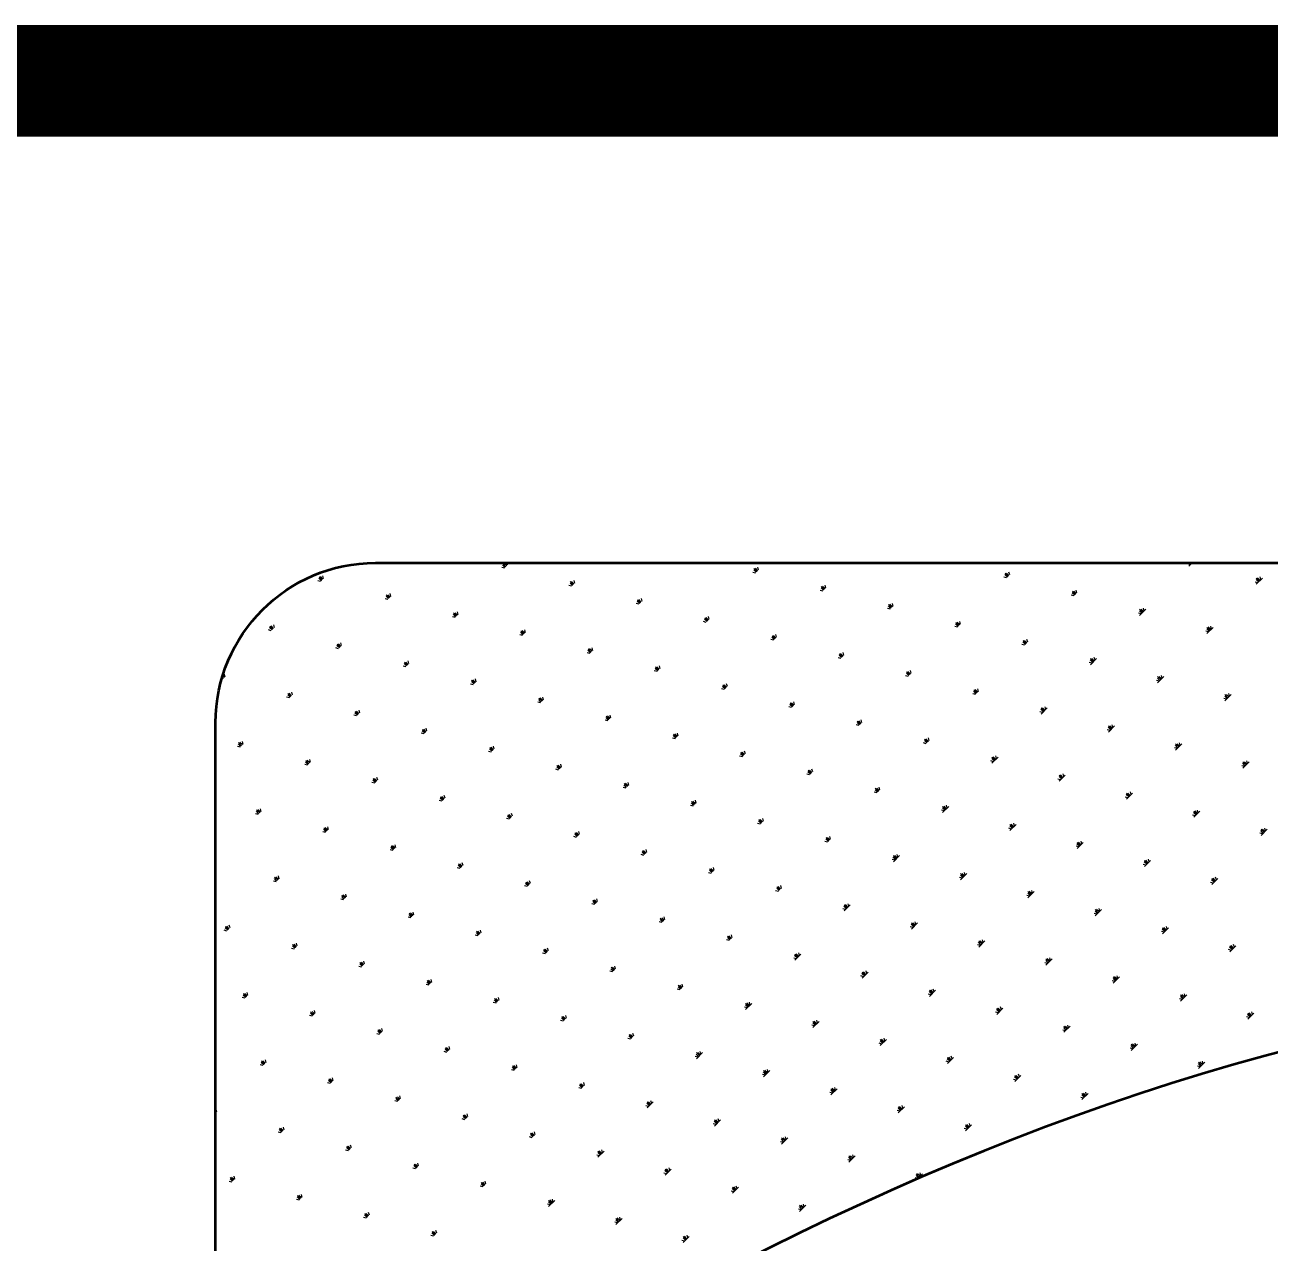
# Model space of a CAD drawing. Extents: x 962303 to 1579583, y -174742 to 224716.
# Drawn here: x 1572528 to 1574199, y 11199 to 12833 of the extents above; entities that cross this region are included whole.
import ezdxf

# ---------------------------------------------------------------- set-up
doc = ezdxf.new("R2010")
doc.units = 0
doc.header["$LTSCALE"] = 1000
doc.header["$MEASUREMENT"] = 0
doc.layers.add('PUB_TITLE', color=4, linetype='Continuous')

msp = doc.modelspace()

# ---------------------------------------------------------------- linework, layer by layer
at = {"layer": 'PUB_TITLE', "color": 4}
for p, q in [((1573171.6, 12104.1), (1573167.9, 12105.1)), ((1573172.6, 12105.1), (1573169.3, 12108.5)), ((1573173.6, 12106.2), (1573169.5, 12110.3)), ((1573174.6, 12107.2), (1573171.3, 12110.5)), ((1573175.7, 12108.2), (1573174.9, 12111.3)), ((1573508.5, 12097.6), (1573504.8, 12098.6)), ((1573509.5, 12098.7), (1573506.2, 12102)), ((1573510.5, 12099.7), (1573506.4, 12103.8)), ((1573511.6, 12100.7), (1573508.3, 12104)), ((1573512.6, 12101.8), (1573511.6, 12105.4)), ((1573847.4, 12093.2), (1573843.3, 12097.3)), ((1573848.5, 12094.2), (1573845.2, 12097.6)), ((1573849.5, 12095.3), (1573848.5, 12098.9)), ((1574092, 12108.9), (1574088.4, 12109.8)), ((1574089.9, 12106.8), (1574094.4, 12111.3)), ((1574093, 12109.9), (1574091.7, 12111.3)), ((1574094.1, 12110.9), (1574093.7, 12111.3)), ((1572924.9, 12086.4), (1572921.3, 12087.4)), ((1572926, 12087.4), (1572922.6, 12090.7)), ((1572927, 12088.5), (1572922.9, 12092.6)), ((1572928, 12089.5), (1572924.7, 12092.8)), ((1572929, 12090.5), (1572928.1, 12094.1)), ((1573261.8, 12079.9), (1573258.2, 12080.9)), ((1573262.9, 12081), (1573259.6, 12084.3)), ((1573263.9, 12082), (1573259.8, 12086.1)), ((1573264.9, 12083), (1573261.6, 12086.3)), ((1573266, 12084.1), (1573265, 12087.7)), ((1573600.8, 12075.5), (1573596.7, 12079.6)), ((1573601.8, 12076.5), (1573598.5, 12079.8)), ((1573602.9, 12077.6), (1573601.9, 12081.2)), ((1573845.4, 12091.2), (1573841.8, 12092.1)), ((1573846.4, 12092.2), (1573843.1, 12095.5)), ((1574182.3, 12084.7), (1574178.7, 12085.6)), ((1574183.3, 12085.7), (1574180, 12089)), ((1574184.3, 12086.7), (1574180.2, 12090.9)), ((1574180.2, 12082.6), (1574188.5, 12090.9)), ((1574185.4, 12087.8), (1574182.1, 12091.1)), ((1574186.4, 12088.8), (1574185.4, 12092.4)), ((1573015.2, 12062.2), (1573011.6, 12063.2)), ((1573016.2, 12063.3), (1573012.9, 12066.6)), ((1573017.3, 12064.3), (1573013.1, 12068.4)), ((1573018.3, 12065.3), (1573015, 12068.6)), ((1573019.3, 12066.3), (1573018.4, 12070)), ((1573356.2, 12059.9), (1573355.3, 12063.5)), ((1573598.7, 12073.4), (1573595.1, 12074.4)), ((1573599.8, 12074.5), (1573596.5, 12077.8)), ((1573935.6, 12067), (1573932, 12067.9)), ((1573936.7, 12068), (1573933.4, 12071.3)), ((1573937.7, 12069), (1573933.6, 12073.2)), ((1573938.7, 12070.1), (1573935.4, 12073.4)), ((1573939.8, 12071.1), (1573938.8, 12074.7)), ((1573109.6, 12042.2), (1573108.6, 12045.8)), ((1573352.1, 12055.7), (1573348.5, 12056.7)), ((1573353.1, 12056.8), (1573349.8, 12060.1)), ((1573354.2, 12057.8), (1573350, 12061.9)), ((1573355.2, 12058.8), (1573351.9, 12062.1)), ((1573689, 12049.3), (1573685.4, 12050.2)), ((1573690, 12050.3), (1573686.7, 12053.6)), ((1573691.1, 12051.3), (1573686.9, 12055.5)), ((1573692.1, 12052.4), (1573688.8, 12055.7)), ((1573693.1, 12053.4), (1573692.2, 12057)), ((1574026.9, 12043.8), (1574023.6, 12047.1)), ((1574028, 12044.8), (1574023.8, 12049)), ((1574023.8, 12040.7), (1574032.1, 12049)), ((1574029, 12045.9), (1574025.7, 12049.2)), ((1574030, 12046.9), (1574029.1, 12050.5)), ((1573105.5, 12038), (1573101.9, 12039)), ((1573106.5, 12039.1), (1573103.2, 12042.4)), ((1573107.5, 12040.1), (1573103.4, 12044.2)), ((1573108.6, 12041.1), (1573105.3, 12044.4)), ((1573442.4, 12031.5), (1573438.8, 12032.5)), ((1573443.4, 12032.6), (1573440.1, 12035.9)), ((1573444.4, 12033.6), (1573440.3, 12037.7)), ((1573445.5, 12034.6), (1573442.2, 12037.9)), ((1573446.5, 12035.7), (1573445.5, 12039.3)), ((1573780.3, 12026.1), (1573777, 12029.4)), ((1573781.3, 12027.1), (1573777.2, 12031.3)), ((1573782.4, 12028.2), (1573779.1, 12031.5)), ((1573783.4, 12029.2), (1573782.4, 12032.8)), ((1574025.9, 12042.8), (1574022.3, 12043.7)), ((1572858.8, 12020.3), (1572855.2, 12021.3)), ((1572859.9, 12021.4), (1572856.6, 12024.7)), ((1572860.9, 12022.4), (1572856.8, 12026.5)), ((1572861.9, 12023.4), (1572858.6, 12026.7)), ((1572863, 12024.5), (1572862, 12028.1)), ((1573195.7, 12013.8), (1573192.1, 12014.8)), ((1573196.8, 12014.9), (1573193.5, 12018.2)), ((1573197.8, 12015.9), (1573193.7, 12020)), ((1573198.8, 12016.9), (1573195.5, 12020.2)), ((1573199.9, 12018), (1573198.9, 12021.6)), ((1573534.7, 12009.4), (1573530.6, 12013.6)), ((1573535.7, 12010.5), (1573532.4, 12013.8)), ((1573536.8, 12011.5), (1573535.8, 12015.1)), ((1573779.3, 12025.1), (1573775.7, 12026)), ((1574116.2, 12018.6), (1574112.6, 12019.6)), ((1574117.2, 12019.6), (1574113.9, 12022.9)), ((1574118.3, 12020.6), (1574114.1, 12024.8)), ((1574114.1, 12016.5), (1574122.4, 12024.8)), ((1574119.3, 12021.7), (1574116, 12025)), ((1574120.3, 12022.7), (1574119.3, 12026.3)), ((1572949.1, 11996.1), (1572945.5, 11997.1)), ((1572950.1, 11997.2), (1572946.8, 12000.5)), ((1572951.2, 11998.2), (1572947, 12002.3)), ((1572952.2, 11999.2), (1572948.9, 12002.5)), ((1572953.2, 12000.3), (1572952.3, 12003.9)), ((1573288.1, 11991.7), (1573283.9, 11995.8)), ((1573289.1, 11992.7), (1573285.8, 11996.1)), ((1573290.1, 11993.8), (1573289.2, 11997.4)), ((1573532.6, 12007.4), (1573529, 12008.3)), ((1573533.7, 12008.4), (1573530.4, 12011.7)), ((1573869.6, 12000.9), (1573865.9, 12001.8)), ((1573870.6, 12001.9), (1573867.3, 12005.2)), ((1573871.6, 12002.9), (1573867.5, 12007.1)), ((1573872.7, 12004), (1573869.3, 12007.3)), ((1573873.7, 12005), (1573872.7, 12008.6)), ((1573043.5, 11976.1), (1573042.5, 11979.7)), ((1573286, 11989.7), (1573282.4, 11990.6)), ((1573287, 11990.7), (1573283.7, 11994)), ((1573622.9, 11983.2), (1573619.3, 11984.1)), ((1573624, 11984.2), (1573620.6, 11987.5)), ((1573625, 11985.2), (1573620.9, 11989.4)), ((1573626, 11986.3), (1573622.7, 11989.6)), ((1573627.1, 11987.3), (1573626.1, 11990.9)), ((1573960.9, 11977.7), (1573957.6, 11981)), ((1573961.9, 11978.8), (1573957.8, 11982.9)), ((1573957.8, 11974.6), (1573966, 11982.9)), ((1573962.9, 11979.8), (1573959.6, 11983.1)), ((1573964, 11980.8), (1573963, 11984.4)), ((1573039.4, 11971.9), (1573035.8, 11972.9)), ((1573040.4, 11973), (1573037.1, 11976.3)), ((1573041.4, 11974), (1573037.3, 11978.1)), ((1573042.5, 11975), (1573039.2, 11978.3)), ((1573376.3, 11965.5), (1573372.7, 11966.4)), ((1573377.3, 11966.5), (1573374, 11969.8)), ((1573378.4, 11967.5), (1573374.2, 11971.7)), ((1573379.4, 11968.6), (1573376.1, 11971.9)), ((1573380.4, 11969.6), (1573379.5, 11973.2)), ((1573714.2, 11960), (1573710.9, 11963.3)), ((1573715.3, 11961), (1573711.1, 11965.2)), ((1573716.3, 11962.1), (1573713, 11965.4)), ((1573717.3, 11963.1), (1573716.4, 11966.7)), ((1573959.8, 11976.7), (1573956.2, 11977.7)), ((1572792.7, 11954.2), (1572791.9, 11954.5)), ((1572793.8, 11955.3), (1572792.5, 11956.6)), ((1572794.8, 11956.3), (1572793, 11958.2)), ((1572795.8, 11957.3), (1572793.4, 11959.7)), ((1572796.9, 11958.4), (1572795.9, 11962)), ((1573129.7, 11947.8), (1573126, 11948.7)), ((1573130.7, 11948.8), (1573127.4, 11952.1)), ((1573131.7, 11949.8), (1573127.6, 11954)), ((1573132.8, 11950.9), (1573129.4, 11954.2)), ((1573133.8, 11951.9), (1573132.8, 11955.5)), ((1573467.6, 11942.3), (1573464.3, 11945.6)), ((1573468.6, 11943.3), (1573464.5, 11947.5)), ((1573469.7, 11944.4), (1573466.4, 11947.7)), ((1573470.7, 11945.4), (1573469.7, 11949)), ((1573713.2, 11959), (1573709.6, 11959.9)), ((1574050.1, 11952.5), (1574046.5, 11953.5)), ((1574051.1, 11953.5), (1574047.8, 11956.8)), ((1574052.2, 11954.6), (1574048, 11958.7)), ((1574048, 11950.4), (1574056.3, 11958.7)), ((1574053.2, 11955.6), (1574049.9, 11958.9)), ((1574054.2, 11956.6), (1574053.3, 11960.2)), ((1572883, 11930), (1572879.4, 11931)), ((1572884.1, 11931.1), (1572880.8, 11934.4)), ((1572885.1, 11932.1), (1572881, 11936.2)), ((1572886.1, 11933.1), (1572882.8, 11936.4)), ((1572887.2, 11934.2), (1572886.2, 11937.8)), ((1573222, 11925.6), (1573217.9, 11929.8)), ((1573223, 11926.7), (1573219.7, 11930)), ((1573224.1, 11927.7), (1573223.1, 11931.3)), ((1573466.6, 11941.3), (1573463, 11942.2)), ((1573803.5, 11934.8), (1573799.9, 11935.8)), ((1573804.5, 11935.8), (1573801.2, 11939.1)), ((1573805.5, 11936.9), (1573801.4, 11941)), ((1573806.6, 11937.9), (1573803.3, 11941.2)), ((1573807.6, 11938.9), (1573806.6, 11942.5)), ((1574140.4, 11928.3), (1574136.8, 11929.3)), ((1574141.4, 11929.3), (1574138.1, 11932.6)), ((1574142.4, 11930.4), (1574138.3, 11934.5)), ((1574138.3, 11926.2), (1574146.6, 11934.5)), ((1574143.5, 11931.4), (1574140.2, 11934.7)), ((1574144.5, 11932.4), (1574143.5, 11936.1)), ((1572975.4, 11907.9), (1572971.2, 11912.1)), ((1572976.4, 11909), (1572973.1, 11912.3)), ((1572977.4, 11910), (1572976.5, 11913.6)), ((1573219.9, 11923.6), (1573216.3, 11924.5)), ((1573221, 11924.6), (1573217.7, 11927.9)), ((1573556.8, 11917.1), (1573553.2, 11918.1)), ((1573557.9, 11918.1), (1573554.6, 11921.4)), ((1573558.9, 11919.1), (1573554.8, 11923.3)), ((1573559.9, 11920.2), (1573556.6, 11923.5)), ((1573561, 11921.2), (1573560, 11924.8)), ((1573894.8, 11911.6), (1573891.5, 11914.9)), ((1573895.8, 11912.7), (1573891.7, 11916.8)), ((1573891.7, 11908.5), (1573899.9, 11916.8)), ((1573896.8, 11913.7), (1573893.5, 11917)), ((1573897.9, 11914.7), (1573896.9, 11918.3)), ((1572973.3, 11905.9), (1572969.7, 11906.8)), ((1572974.3, 11906.9), (1572971, 11910.2)), ((1573310.2, 11899.4), (1573306.6, 11900.3)), ((1573311.2, 11900.4), (1573307.9, 11903.7)), ((1573312.3, 11901.4), (1573308.1, 11905.6)), ((1573313.3, 11902.5), (1573310, 11905.8)), ((1573314.3, 11903.5), (1573313.4, 11907.1)), ((1573648.1, 11893.9), (1573644.8, 11897.2)), ((1573649.2, 11895), (1573645, 11899.1)), ((1573650.2, 11896), (1573646.9, 11899.3)), ((1573651.2, 11897), (1573650.3, 11900.6)), ((1573893.7, 11910.6), (1573890.1, 11911.6)), ((1573063.6, 11881.7), (1573060, 11882.6)), ((1573064.6, 11882.7), (1573061.3, 11886)), ((1573065.6, 11883.7), (1573061.5, 11887.9)), ((1573066.7, 11884.8), (1573063.4, 11888.1)), ((1573067.7, 11885.8), (1573066.7, 11889.4)), ((1573401.5, 11876.2), (1573398.2, 11879.5)), ((1573402.5, 11877.3), (1573398.4, 11881.4)), ((1573403.6, 11878.3), (1573400.3, 11881.6)), ((1573404.6, 11879.3), (1573403.6, 11882.9)), ((1573647.1, 11892.9), (1573643.5, 11893.9)), ((1573984, 11886.4), (1573980.4, 11887.4)), ((1573985, 11887.4), (1573981.7, 11890.8)), ((1573986.1, 11888.5), (1573982, 11892.6)), ((1573982, 11884.3), (1573990.2, 11892.6)), ((1573987.1, 11889.5), (1573983.8, 11892.8)), ((1573988.1, 11890.5), (1573987.2, 11894.2)), ((1572816.9, 11864), (1572813.3, 11864.9)), ((1572818, 11865), (1572814.7, 11868.3)), ((1572819, 11866), (1572814.9, 11870.2)), ((1572820, 11867.1), (1572816.7, 11870.4)), ((1572821.1, 11868.1), (1572820.1, 11871.7)), ((1573155.9, 11859.5), (1573151.8, 11863.7)), ((1573156.9, 11860.6), (1573153.6, 11863.9)), ((1573158, 11861.6), (1573157, 11865.2)), ((1573400.5, 11875.2), (1573396.9, 11876.2)), ((1573737.4, 11868.7), (1573733.8, 11869.7)), ((1573738.4, 11869.7), (1573735.1, 11873)), ((1573739.4, 11870.8), (1573735.3, 11874.9)), ((1573740.5, 11871.8), (1573737.2, 11875.1)), ((1573741.5, 11872.8), (1573740.5, 11876.4)), ((1574074.3, 11862.2), (1574070.7, 11863.2)), ((1574075.3, 11863.3), (1574072, 11866.6)), ((1574076.4, 11864.3), (1574072.2, 11868.4)), ((1574072.2, 11860.2), (1574080.5, 11868.4)), ((1574077.4, 11865.3), (1574074.1, 11868.6)), ((1574078.4, 11866.4), (1574077.5, 11870)), ((1572909.3, 11841.8), (1572905.1, 11846)), ((1572910.3, 11842.9), (1572907, 11846.2)), ((1572911.3, 11843.9), (1572910.4, 11847.5)), ((1573153.8, 11857.5), (1573150.2, 11858.4)), ((1573154.9, 11858.5), (1573151.6, 11861.8)), ((1573490.8, 11851), (1573487.1, 11852)), ((1573491.8, 11852), (1573488.5, 11855.3)), ((1573492.8, 11853.1), (1573488.7, 11857.2)), ((1573493.8, 11854.1), (1573490.5, 11857.4)), ((1573494.9, 11855.1), (1573493.9, 11858.7)), ((1573827.7, 11844.5), (1573824, 11845.5)), ((1573828.7, 11845.6), (1573825.4, 11848.9)), ((1573829.7, 11846.6), (1573825.6, 11850.7)), ((1573825.6, 11842.5), (1573833.9, 11850.7)), ((1573830.8, 11847.6), (1573827.5, 11850.9)), ((1573831.8, 11848.6), (1573830.8, 11852.3)), ((1574168.7, 11842.2), (1574167.7, 11845.8)), ((1572907.2, 11839.8), (1572903.6, 11840.7)), ((1572908.2, 11840.8), (1572904.9, 11844.1)), ((1573244.1, 11833.3), (1573240.5, 11834.3)), ((1573245.2, 11834.3), (1573241.8, 11837.6)), ((1573246.2, 11835.4), (1573242.1, 11839.5)), ((1573247.2, 11836.4), (1573243.9, 11839.7)), ((1573248.2, 11837.4), (1573247.3, 11841)), ((1573582.1, 11827.8), (1573578.8, 11831.1)), ((1573583.1, 11828.9), (1573579, 11833)), ((1573584.1, 11829.9), (1573580.8, 11833.2)), ((1573585.2, 11830.9), (1573584.2, 11834.6)), ((1574164.6, 11838), (1574161, 11839)), ((1574165.6, 11839.1), (1574162.3, 11842.4)), ((1574166.6, 11840.1), (1574162.5, 11844.2)), ((1574162.5, 11836), (1574170.8, 11844.2)), ((1574167.7, 11841.1), (1574164.4, 11844.4)), ((1572997.5, 11815.6), (1572993.9, 11816.6)), ((1572998.5, 11816.6), (1572995.2, 11819.9)), ((1572999.6, 11817.7), (1572995.4, 11821.8)), ((1573000.6, 11818.7), (1572997.3, 11822)), ((1573001.6, 11819.7), (1573000.6, 11823.3)), ((1573335.4, 11810.1), (1573332.1, 11813.4)), ((1573336.5, 11811.2), (1573332.3, 11815.3)), ((1573337.5, 11812.2), (1573334.2, 11815.5)), ((1573338.5, 11813.2), (1573337.6, 11816.8)), ((1573581, 11826.8), (1573577.4, 11827.8)), ((1573917.9, 11820.3), (1573914.3, 11821.3)), ((1573919, 11821.4), (1573915.7, 11824.7)), ((1573920, 11822.4), (1573915.9, 11826.5)), ((1573915.9, 11818.3), (1573924.1, 11826.5)), ((1573921, 11823.4), (1573917.7, 11826.7)), ((1573922.1, 11824.5), (1573921.1, 11828.1)), ((1573088.8, 11792.4), (1573085.5, 11795.7)), ((1573089.8, 11793.5), (1573085.7, 11797.6)), ((1573090.9, 11794.5), (1573087.6, 11797.8)), ((1573091.9, 11795.5), (1573090.9, 11799.1)), ((1573334.4, 11809.1), (1573330.8, 11810.1)), ((1573671.3, 11802.6), (1573667.7, 11803.6)), ((1573672.3, 11803.7), (1573669, 11807)), ((1573673.4, 11804.7), (1573669.2, 11808.8)), ((1573674.4, 11805.7), (1573671.1, 11809)), ((1573675.4, 11806.8), (1573674.5, 11810.4)), ((1574008.2, 11796.1), (1574004.6, 11797.1)), ((1574009.2, 11797.2), (1574005.9, 11800.5)), ((1574010.3, 11798.2), (1574006.1, 11802.3)), ((1574006.1, 11794.1), (1574014.4, 11802.3)), ((1574011.3, 11799.2), (1574008, 11802.5)), ((1574012.3, 11800.3), (1574011.4, 11803.9)), ((1572843.2, 11775.8), (1572839.1, 11779.9)), ((1572844.2, 11776.8), (1572840.9, 11780.1)), ((1572845.3, 11777.8), (1572844.3, 11781.4)), ((1573087.8, 11791.4), (1573084.1, 11792.4)), ((1573424.7, 11784.9), (1573421.1, 11785.9)), ((1573425.7, 11785.9), (1573422.4, 11789.3)), ((1573426.7, 11787), (1573422.6, 11791.1)), ((1573427.8, 11788), (1573424.5, 11791.3)), ((1573428.8, 11789), (1573427.8, 11792.7)), ((1573761.6, 11778.4), (1573758, 11779.4)), ((1573762.6, 11779.5), (1573759.3, 11782.8)), ((1573763.6, 11780.5), (1573759.5, 11784.6)), ((1573759.5, 11776.4), (1573767.8, 11784.6)), ((1573764.7, 11781.5), (1573761.4, 11784.8)), ((1573765.7, 11782.6), (1573764.7, 11786.2)), ((1574102.6, 11776.1), (1574101.6, 11779.7)), ((1572841.1, 11773.7), (1572837.5, 11774.7)), ((1572842.2, 11774.7), (1572838.9, 11778)), ((1573178, 11767.2), (1573174.4, 11768.2)), ((1573179.1, 11768.2), (1573175.8, 11771.5)), ((1573180.1, 11769.3), (1573176, 11773.4)), ((1573181.1, 11770.3), (1573177.8, 11773.6)), ((1573182.2, 11771.3), (1573181.2, 11774.9)), ((1573514.9, 11760.7), (1573511.3, 11761.7)), ((1573516, 11761.8), (1573512.7, 11765.1)), ((1573517, 11762.8), (1573512.9, 11766.9)), ((1573518, 11763.8), (1573514.7, 11767.1)), ((1573519.1, 11764.9), (1573518.1, 11768.5)), ((1573856, 11758.4), (1573855, 11762)), ((1574098.5, 11772), (1574094.9, 11772.9)), ((1574099.5, 11773), (1574096.2, 11776.3)), ((1574100.5, 11774), (1574096.4, 11778.1)), ((1574096.4, 11769.9), (1574104.7, 11778.1)), ((1574101.6, 11775), (1574098.3, 11778.4)), ((1572931.4, 11749.5), (1572927.8, 11750.5)), ((1572932.4, 11750.5), (1572929.1, 11753.8)), ((1572933.5, 11751.6), (1572929.3, 11755.7)), ((1572934.5, 11752.6), (1572931.2, 11755.9)), ((1572935.5, 11753.6), (1572934.6, 11757.2)), ((1573269.3, 11744.1), (1573266, 11747.4)), ((1573270.4, 11745.1), (1573266.2, 11749.2)), ((1573271.4, 11746.1), (1573268.1, 11749.4)), ((1573272.4, 11747.1), (1573271.5, 11750.8)), ((1573851.8, 11754.2), (1573848.2, 11755.2)), ((1573852.9, 11755.3), (1573849.6, 11758.6)), ((1573853.9, 11756.3), (1573849.8, 11760.4)), ((1573849.8, 11752.2), (1573858, 11760.4)), ((1573854.9, 11757.3), (1573851.6, 11760.6)), ((1574188.8, 11747.8), (1574185.1, 11748.7)), ((1574189.8, 11748.8), (1574186.5, 11752.1)), ((1574190.8, 11749.8), (1574186.7, 11754)), ((1574186.7, 11745.7), (1574194.9, 11754)), ((1574191.9, 11750.9), (1574188.5, 11754.2)), ((1574192.9, 11751.9), (1574191.9, 11755.5)), ((1573022.7, 11726.3), (1573019.4, 11729.6)), ((1573023.7, 11727.4), (1573019.6, 11731.5)), ((1573024.8, 11728.4), (1573021.5, 11731.7)), ((1573025.8, 11729.4), (1573024.8, 11733.1)), ((1573268.3, 11743), (1573264.7, 11744)), ((1573605.2, 11736.5), (1573601.6, 11737.5)), ((1573606.2, 11737.6), (1573602.9, 11740.9)), ((1573607.3, 11738.6), (1573603.1, 11742.7)), ((1573608.3, 11739.6), (1573605, 11742.9)), ((1573609.3, 11740.7), (1573608.4, 11744.3)), ((1573942.1, 11730.1), (1573938.5, 11731)), ((1573943.2, 11731.1), (1573939.8, 11734.4)), ((1573944.2, 11732.1), (1573940.1, 11736.3)), ((1573940.1, 11728), (1573948.3, 11736.3)), ((1573945.2, 11733.2), (1573941.9, 11736.5)), ((1573946.2, 11734.2), (1573945.3, 11737.8)), ((1573021.7, 11725.3), (1573018.1, 11726.3)), ((1573358.6, 11718.8), (1573355, 11719.8)), ((1573359.6, 11719.9), (1573356.3, 11723.2)), ((1573360.6, 11720.9), (1573356.5, 11725)), ((1573361.7, 11721.9), (1573358.4, 11725.2)), ((1573362.7, 11723), (1573361.7, 11726.6)), ((1573695.5, 11712.3), (1573691.9, 11713.3)), ((1573696.5, 11713.4), (1573693.2, 11716.7)), ((1573697.6, 11714.4), (1573693.4, 11718.5)), ((1573693.4, 11710.3), (1573701.7, 11718.5)), ((1573698.6, 11715.4), (1573695.3, 11718.8)), ((1573699.6, 11716.5), (1573698.6, 11720.1)), ((1574034.5, 11707.9), (1574030.3, 11712.1)), ((1574030.3, 11703.8), (1574038.6, 11712.1)), ((1574035.5, 11709), (1574032.2, 11712.3)), ((1574036.5, 11710), (1574035.6, 11713.6)), ((1573111.9, 11701.1), (1573108.3, 11702.1)), ((1573113, 11702.2), (1573109.7, 11705.5)), ((1573114, 11703.2), (1573109.9, 11707.3)), ((1573115, 11704.2), (1573111.7, 11707.5)), ((1573116.1, 11705.3), (1573115.1, 11708.9)), ((1573448.9, 11694.6), (1573445.2, 11695.6)), ((1573449.9, 11695.7), (1573446.6, 11699)), ((1573450.9, 11696.7), (1573446.8, 11700.8)), ((1573452, 11697.7), (1573448.6, 11701)), ((1573453, 11698.8), (1573452, 11702.4)), ((1573789.9, 11692.3), (1573788.9, 11695.9)), ((1574032.4, 11705.9), (1574028.8, 11706.8)), ((1574033.4, 11706.9), (1574030.1, 11710.2)), ((1572865.3, 11683.4), (1572861.7, 11684.4)), ((1572866.3, 11684.4), (1572863, 11687.8)), ((1572867.4, 11685.5), (1572863.2, 11689.6)), ((1572868.4, 11686.5), (1572865.1, 11689.8)), ((1572869.4, 11687.5), (1572868.5, 11691.2)), ((1573203.3, 11678), (1573199.9, 11681.3)), ((1573204.3, 11679), (1573200.2, 11683.1)), ((1573205.3, 11680), (1573202, 11683.3)), ((1573206.4, 11681.1), (1573205.4, 11684.7)), ((1573543.3, 11674.6), (1573542.3, 11678.2)), ((1573785.8, 11688.2), (1573782.1, 11689.1)), ((1573786.8, 11689.2), (1573783.5, 11692.5)), ((1573787.8, 11690.2), (1573783.7, 11694.4)), ((1573783.7, 11686.1), (1573792, 11694.4)), ((1573788.9, 11691.3), (1573785.6, 11694.6)), ((1574122.7, 11681.7), (1574119.1, 11682.6)), ((1574123.7, 11682.7), (1574120.4, 11686)), ((1574124.7, 11683.7), (1574120.6, 11687.9)), ((1574120.6, 11679.6), (1574128.9, 11687.9)), ((1574125.8, 11684.8), (1574122.5, 11688.1)), ((1574126.8, 11685.8), (1574125.8, 11689.4)), ((1572956.6, 11660.3), (1572953.3, 11663.6)), ((1572957.7, 11661.3), (1572953.5, 11665.4)), ((1572958.7, 11662.3), (1572955.4, 11665.6)), ((1572959.7, 11663.4), (1572958.8, 11667)), ((1573202.2, 11676.9), (1573198.6, 11677.9)), ((1573539.1, 11670.5), (1573535.5, 11671.4)), ((1573540.2, 11671.5), (1573536.9, 11674.8)), ((1573541.2, 11672.5), (1573537.1, 11676.6)), ((1573542.2, 11673.5), (1573538.9, 11676.9)), ((1573876, 11664), (1573872.4, 11664.9)), ((1573877.1, 11665), (1573873.8, 11668.3)), ((1573878.1, 11666), (1573874, 11670.2)), ((1573874, 11661.9), (1573882.2, 11670.2)), ((1573879.1, 11667.1), (1573875.8, 11670.4)), ((1573880.2, 11668.1), (1573879.2, 11671.7)), ((1572955.6, 11659.2), (1572952, 11660.2)), ((1573292.5, 11652.7), (1573288.9, 11653.7)), ((1573293.5, 11653.8), (1573290.2, 11657.1)), ((1573294.6, 11654.8), (1573290.4, 11658.9)), ((1573295.6, 11655.8), (1573292.3, 11659.1)), ((1573296.6, 11656.9), (1573295.7, 11660.5)), ((1573629.4, 11646.3), (1573625.8, 11647.2)), ((1573630.4, 11647.3), (1573627.1, 11650.6)), ((1573631.5, 11648.3), (1573627.3, 11652.5)), ((1573627.3, 11644.2), (1573635.6, 11652.5)), ((1573632.5, 11649.4), (1573629.2, 11652.7)), ((1573633.5, 11650.4), (1573632.6, 11654)), ((1573968.4, 11641.8), (1573964.2, 11646)), ((1573964.2, 11637.7), (1573972.5, 11646)), ((1573969.4, 11642.9), (1573966.1, 11646.2)), ((1573970.4, 11643.9), (1573969.5, 11647.5)), ((1573045.9, 11635), (1573042.3, 11636)), ((1573046.9, 11636.1), (1573043.6, 11639.4)), ((1573047.9, 11637.1), (1573043.8, 11641.2)), ((1573049, 11638.1), (1573045.7, 11641.4)), ((1573050, 11639.2), (1573049, 11642.8)), ((1573382.8, 11628.6), (1573379.2, 11629.5)), ((1573383.8, 11629.6), (1573380.5, 11632.9)), ((1573384.8, 11630.6), (1573380.7, 11634.8)), ((1573385.9, 11631.7), (1573382.6, 11635)), ((1573386.9, 11632.7), (1573385.9, 11636.3)), ((1573721.7, 11624.1), (1573717.6, 11628.3)), ((1573717.6, 11620), (1573725.9, 11628.3)), ((1573722.8, 11625.2), (1573719.5, 11628.5)), ((1573723.8, 11626.2), (1573722.8, 11629.8)), ((1573966.3, 11639.8), (1573962.7, 11640.7)), ((1573967.3, 11640.8), (1573964, 11644.1)), ((1572799.2, 11617.3), (1572795.6, 11618.3)), ((1572800.3, 11618.4), (1572797, 11621.7)), ((1572801.3, 11619.4), (1572797.2, 11623.5)), ((1572802.3, 11620.4), (1572799, 11623.7)), ((1572803.4, 11621.5), (1572802.4, 11625.1)), ((1573136.1, 11610.8), (1573132.5, 11611.8)), ((1573137.2, 11611.9), (1573133.9, 11615.2)), ((1573138.2, 11612.9), (1573134.1, 11617)), ((1573139.2, 11613.9), (1573135.9, 11617.3)), ((1573140.3, 11615), (1573139.3, 11618.6)), ((1573477.2, 11608.5), (1573476.2, 11612.1)), ((1573719.7, 11622.1), (1573716.1, 11623)), ((1573720.7, 11623.1), (1573717.4, 11626.4)), ((1574056.6, 11615.6), (1574053, 11616.6)), ((1574057.6, 11616.6), (1574054.3, 11619.9)), ((1574058.6, 11617.7), (1574054.5, 11621.8)), ((1574054.5, 11613.5), (1574062.8, 11621.8)), ((1574059.7, 11618.7), (1574056.4, 11622)), ((1574060.7, 11619.7), (1574059.7, 11623.3)), ((1572890.5, 11594.2), (1572887.2, 11597.5)), ((1572891.6, 11595.2), (1572887.4, 11599.3)), ((1572892.6, 11596.2), (1572889.3, 11599.5)), ((1572893.6, 11597.3), (1572892.7, 11600.9)), ((1573473, 11604.4), (1573469.4, 11605.3)), ((1573474.1, 11605.4), (1573470.8, 11608.7)), ((1573475.1, 11606.4), (1573471, 11610.6)), ((1573476.1, 11607.5), (1573472.8, 11610.8)), ((1573809.9, 11597.9), (1573806.3, 11598.9)), ((1573811, 11598.9), (1573807.7, 11602.2)), ((1573812, 11600), (1573807.9, 11604.1)), ((1573807.9, 11595.8), (1573816.1, 11604.1)), ((1573813, 11601), (1573809.7, 11604.3)), ((1573814.1, 11602), (1573813.1, 11605.6)), ((1574147.9, 11592.4), (1574144.6, 11595.7)), ((1574148.9, 11593.5), (1574144.8, 11597.6)), ((1574144.8, 11589.3), (1574153.1, 11597.6)), ((1574150, 11594.5), (1574146.6, 11597.8)), ((1574151, 11595.5), (1574150, 11599.1)), ((1572889.5, 11593.1), (1572885.9, 11594.1)), ((1573226.4, 11586.7), (1573222.8, 11587.6)), ((1573227.4, 11587.7), (1573224.1, 11591)), ((1573228.5, 11588.7), (1573224.3, 11592.9)), ((1573229.5, 11589.8), (1573226.2, 11593.1)), ((1573230.5, 11590.8), (1573229.6, 11594.4)), ((1573563.3, 11580.2), (1573559.7, 11581.1)), ((1573564.3, 11581.2), (1573561, 11584.5)), ((1573565.4, 11582.2), (1573561.3, 11586.4)), ((1573561.3, 11578.1), (1573569.5, 11586.4)), ((1573566.4, 11583.3), (1573563.1, 11586.6)), ((1573567.4, 11584.3), (1573566.5, 11587.9)), ((1573901.3, 11574.7), (1573898, 11578)), ((1573902.3, 11575.8), (1573898.2, 11579.9)), ((1573898.2, 11571.6), (1573906.4, 11579.9)), ((1573903.3, 11576.8), (1573900, 11580.1)), ((1573904.4, 11577.8), (1573903.4, 11581.4)), ((1574146.9, 11591.4), (1574143.2, 11592.4)), ((1572979.8, 11569), (1572976.2, 11569.9)), ((1572980.8, 11570), (1572977.5, 11573.3)), ((1572981.8, 11571), (1572977.7, 11575.1)), ((1572982.9, 11572), (1572979.6, 11575.4)), ((1572983.9, 11573.1), (1572982.9, 11576.7)), ((1573316.7, 11562.5), (1573313.1, 11563.4)), ((1573317.7, 11563.5), (1573314.4, 11566.8)), ((1573318.7, 11564.5), (1573314.6, 11568.7)), ((1573319.8, 11565.6), (1573316.5, 11568.9)), ((1573320.8, 11566.6), (1573319.8, 11570.2)), ((1573655.7, 11558.1), (1573651.5, 11562.2)), ((1573651.5, 11553.9), (1573659.8, 11562.2)), ((1573656.7, 11559.1), (1573653.4, 11562.4)), ((1573657.7, 11560.1), (1573656.8, 11563.7)), ((1573900.2, 11573.7), (1573896.6, 11574.7)), ((1573070.1, 11544.8), (1573066.4, 11545.7)), ((1573071.1, 11545.8), (1573067.8, 11549.1)), ((1573072.1, 11546.8), (1573068, 11551)), ((1573073.1, 11547.9), (1573069.8, 11551.2)), ((1573074.2, 11548.9), (1573073.2, 11552.5)), ((1573410.1, 11541.4), (1573406.8, 11544.7)), ((1573411.1, 11542.4), (1573410.1, 11546)), ((1573653.6, 11556), (1573650, 11557)), ((1573654.6, 11557), (1573651.3, 11560.3)), ((1573990.5, 11549.5), (1573986.9, 11550.5)), ((1573991.5, 11550.5), (1573988.2, 11553.8)), ((1573992.6, 11551.6), (1573988.4, 11555.7)), ((1573988.4, 11547.4), (1573996.7, 11555.7)), ((1573993.6, 11552.6), (1573990.3, 11555.9)), ((1573994.6, 11553.6), (1573993.7, 11557.2)), ((1572823.4, 11527.1), (1572819.8, 11528)), ((1572824.5, 11528.1), (1572821.1, 11531.4)), ((1572825.5, 11529.1), (1572821.4, 11533.3)), ((1572826.5, 11530.2), (1572823.2, 11533.5)), ((1572827.5, 11531.2), (1572826.6, 11534.8)), ((1573164.5, 11524.7), (1573163.5, 11528.3)), ((1573407, 11538.3), (1573403.3, 11539.2)), ((1573408, 11539.3), (1573404.7, 11542.6)), ((1573409, 11540.3), (1573404.9, 11544.5)), ((1573743.9, 11531.8), (1573740.3, 11532.8)), ((1573744.9, 11532.8), (1573741.6, 11536.1)), ((1573745.9, 11533.9), (1573741.8, 11538)), ((1573741.8, 11529.7), (1573750.1, 11538)), ((1573747, 11534.9), (1573743.7, 11538.2)), ((1573748, 11535.9), (1573747, 11539.5)), ((1574081.8, 11526.4), (1574078.5, 11529.7)), ((1574082.8, 11527.4), (1574078.7, 11531.5)), ((1574078.7, 11523.3), (1574087, 11531.5)), ((1574083.9, 11528.4), (1574080.6, 11531.7)), ((1574084.9, 11529.4), (1574083.9, 11533.1)), ((1573160.3, 11520.6), (1573156.7, 11521.5)), ((1573161.4, 11521.6), (1573158.1, 11524.9)), ((1573162.4, 11522.6), (1573158.3, 11526.8)), ((1573163.4, 11523.7), (1573160.1, 11527)), ((1573497.2, 11514.1), (1573493.6, 11515.1)), ((1573498.3, 11515.1), (1573495, 11518.4)), ((1573499.3, 11516.2), (1573495.2, 11520.3)), ((1573495.2, 11512), (1573503.4, 11520.3)), ((1573500.3, 11517.2), (1573497, 11520.5)), ((1573501.4, 11518.2), (1573500.4, 11521.8)), ((1573835.2, 11508.6), (1573831.9, 11511.9)), ((1573836.2, 11509.7), (1573832.1, 11513.8)), ((1573832.1, 11505.5), (1573840.3, 11513.8)), ((1573837.2, 11510.7), (1573833.9, 11514)), ((1573838.3, 11511.7), (1573837.3, 11515.4)), ((1574080.8, 11525.3), (1574077.2, 11526.3)), ((1572913.7, 11502.9), (1572910.1, 11503.8)), ((1572914.7, 11503.9), (1572911.4, 11507.2)), ((1572915.8, 11504.9), (1572911.6, 11509.1)), ((1572916.8, 11506), (1572913.5, 11509.3)), ((1572917.8, 11507), (1572916.9, 11510.6)), ((1573250.6, 11496.4), (1573247, 11497.4)), ((1573251.6, 11497.4), (1573248.3, 11500.7)), ((1573252.7, 11498.5), (1573248.5, 11502.6)), ((1573253.7, 11499.5), (1573250.4, 11502.8)), ((1573254.7, 11500.5), (1573253.8, 11504.1)), ((1573589.6, 11492), (1573585.4, 11496.1)), ((1573585.4, 11487.8), (1573593.7, 11496.1)), ((1573590.6, 11493), (1573587.3, 11496.3)), ((1573591.6, 11494), (1573590.7, 11497.6)), ((1573834.1, 11507.6), (1573830.5, 11508.6)), ((1574171, 11501.1), (1574167.4, 11502.1)), ((1574172.1, 11502.2), (1574168.8, 11505.5)), ((1574173.1, 11503.2), (1574169, 11507.3)), ((1574169, 11499.1), (1574177.2, 11507.3)), ((1574174.1, 11504.2), (1574170.8, 11507.5)), ((1574175.2, 11505.3), (1574174.2, 11508.9)), ((1573004, 11478.7), (1573000.4, 11479.6)), ((1573005, 11479.7), (1573001.7, 11483)), ((1573006, 11480.7), (1573001.9, 11484.9)), ((1573007.1, 11481.8), (1573003.8, 11485.1)), ((1573008.1, 11482.8), (1573007.1, 11486.4)), ((1573342.9, 11474.3), (1573338.8, 11478.4)), ((1573344, 11475.3), (1573340.7, 11478.6)), ((1573345, 11476.3), (1573344, 11479.9)), ((1573587.5, 11489.9), (1573583.9, 11490.9)), ((1573588.5, 11490.9), (1573585.2, 11494.2)), ((1573924.4, 11483.4), (1573920.8, 11484.4)), ((1573925.4, 11484.5), (1573922.1, 11487.8)), ((1573926.5, 11485.5), (1573922.3, 11489.6)), ((1573922.3, 11481.4), (1573930.6, 11489.6)), ((1573927.5, 11486.5), (1573924.2, 11489.8)), ((1573928.5, 11487.6), (1573927.6, 11491.2)), ((1573098.4, 11458.6), (1573097.4, 11462.2)), ((1573340.9, 11472.2), (1573337.3, 11473.2)), ((1573341.9, 11473.2), (1573338.6, 11476.5)), ((1573677.8, 11465.7), (1573674.2, 11466.7)), ((1573678.8, 11466.7), (1573675.5, 11470.1)), ((1573679.8, 11467.8), (1573675.7, 11471.9)), ((1573675.7, 11463.7), (1573684, 11471.9)), ((1573680.9, 11468.8), (1573677.6, 11472.1)), ((1573681.9, 11469.8), (1573680.9, 11473.5)), ((1574015.7, 11460.3), (1574012.4, 11463.6)), ((1574016.8, 11461.3), (1574012.6, 11465.4)), ((1574012.6, 11457.2), (1574020.9, 11465.4)), ((1574017.8, 11462.3), (1574014.5, 11465.6)), ((1574018.8, 11463.4), (1574017.8, 11467)), ((1572851.7, 11440.9), (1572850.8, 11444.5)), ((1573094.2, 11454.5), (1573090.6, 11455.5)), ((1573095.3, 11455.5), (1573092, 11458.8)), ((1573096.3, 11456.6), (1573092.2, 11460.7)), ((1573097.3, 11457.6), (1573094, 11460.9)), ((1573431.1, 11448), (1573427.5, 11449)), ((1573432.2, 11449), (1573428.9, 11452.3)), ((1573433.2, 11450.1), (1573429.1, 11454.2)), ((1573429.1, 11445.9), (1573437.3, 11454.2)), ((1573434.2, 11451.1), (1573430.9, 11454.4)), ((1573435.3, 11452.1), (1573434.3, 11455.7)), ((1573769.1, 11442.6), (1573765.8, 11445.9)), ((1573770.1, 11443.6), (1573766, 11447.7)), ((1573766, 11439.5), (1573774.2, 11447.7)), ((1573771.2, 11444.6), (1573767.8, 11447.9)), ((1573772.2, 11445.7), (1573771.2, 11449.3)), ((1574014.7, 11459.2), (1574011.1, 11460.2)), ((1572847.6, 11436.8), (1572844, 11437.7)), ((1572848.6, 11437.8), (1572845.3, 11441.1)), ((1572849.7, 11438.8), (1572845.5, 11443)), ((1572850.7, 11439.9), (1572847.4, 11443.2)), ((1573184.5, 11430.3), (1573180.9, 11431.3)), ((1573185.5, 11431.3), (1573182.2, 11434.6)), ((1573186.6, 11432.4), (1573182.4, 11436.5)), ((1573187.6, 11433.4), (1573184.3, 11436.7)), ((1573188.6, 11434.4), (1573187.7, 11438)), ((1573522.5, 11424.9), (1573519.1, 11428.2)), ((1573523.5, 11425.9), (1573519.4, 11430)), ((1573519.4, 11421.8), (1573527.6, 11430)), ((1573524.5, 11426.9), (1573521.2, 11430.2)), ((1573525.6, 11427.9), (1573524.6, 11431.6)), ((1573768.1, 11441.5), (1573764.4, 11442.5)), ((1574105, 11435), (1574101.3, 11436)), ((1574106, 11436.1), (1574102.7, 11439.4)), ((1574107, 11437.1), (1574102.9, 11441.2)), ((1574102.9, 11433), (1574111.2, 11441.2)), ((1574108.1, 11438.1), (1574104.8, 11441.4)), ((1574109.1, 11439.2), (1574108.1, 11442.8)), ((1572937.9, 11412.6), (1572934.3, 11413.6)), ((1572938.9, 11413.6), (1572935.6, 11416.9)), ((1572939.9, 11414.7), (1572935.8, 11418.8)), ((1572941, 11415.7), (1572937.7, 11419)), ((1572942, 11416.7), (1572941, 11420.3)), ((1573276.9, 11408.2), (1573272.7, 11412.3)), ((1573277.9, 11409.2), (1573274.6, 11412.5)), ((1573278.9, 11410.2), (1573278, 11413.9)), ((1573521.4, 11423.8), (1573517.8, 11424.8)), ((1573858.3, 11417.3), (1573854.7, 11418.3)), ((1573859.4, 11418.4), (1573856.1, 11421.7)), ((1573860.4, 11419.4), (1573856.3, 11423.5)), ((1573856.3, 11415.3), (1573864.5, 11423.5)), ((1573861.4, 11420.4), (1573858.1, 11423.7)), ((1573862.5, 11421.5), (1573861.5, 11425.1)), ((1573030.2, 11390.5), (1573026.1, 11394.6)), ((1573031.3, 11391.5), (1573027.9, 11394.8)), ((1573032.3, 11392.5), (1573031.3, 11396.1)), ((1573274.8, 11406.1), (1573271.2, 11407.1)), ((1573275.8, 11407.1), (1573272.5, 11410.4)), ((1573611.7, 11399.6), (1573608.1, 11400.6)), ((1573612.7, 11400.7), (1573609.4, 11404)), ((1573613.8, 11401.7), (1573609.6, 11405.8)), ((1573609.6, 11397.6), (1573617.9, 11405.8)), ((1573614.8, 11402.7), (1573611.5, 11406)), ((1573615.8, 11403.8), (1573614.9, 11407.4)), ((1573949.6, 11394.2), (1573946.3, 11397.5)), ((1573950.7, 11395.2), (1573946.5, 11399.3)), ((1573946.5, 11391.1), (1573954.8, 11399.3)), ((1573951.7, 11396.2), (1573948.4, 11399.6)), ((1573952.7, 11397.3), (1573951.8, 11400.9)), ((1572785.7, 11374.8), (1572784.7, 11378.4)), ((1573028.2, 11388.4), (1573024.5, 11389.4)), ((1573029.2, 11389.4), (1573025.9, 11392.7)), ((1573365.1, 11381.9), (1573361.5, 11382.9)), ((1573366.1, 11383), (1573362.8, 11386.3)), ((1573367.1, 11384), (1573363, 11388.1)), ((1573363, 11379.9), (1573371.3, 11388.1)), ((1573368.2, 11385), (1573364.9, 11388.3)), ((1573369.2, 11386.1), (1573368.2, 11389.7)), ((1573703, 11376.5), (1573699.7, 11379.8)), ((1573704, 11377.5), (1573699.9, 11381.6)), ((1573699.9, 11373.4), (1573708.2, 11381.6)), ((1573705.1, 11378.5), (1573701.8, 11381.8)), ((1573706.1, 11379.6), (1573705.1, 11383.2)), ((1573948.6, 11393.1), (1573945, 11394.1)), ((1572784.6, 11373.8), (1572784, 11374.4)), ((1573118.4, 11364.2), (1573114.8, 11365.2)), ((1573119.5, 11365.2), (1573116.2, 11368.6)), ((1573120.5, 11366.3), (1573116.4, 11370.4)), ((1573121.5, 11367.3), (1573118.2, 11370.6)), ((1573122.6, 11368.3), (1573121.6, 11372)), ((1573456.4, 11358.8), (1573453.1, 11362.1)), ((1573457.4, 11359.8), (1573453.3, 11363.9)), ((1573453.3, 11355.7), (1573461.5, 11363.9)), ((1573458.4, 11360.8), (1573455.1, 11364.1)), ((1573459.5, 11361.9), (1573458.5, 11365.5)), ((1573702, 11375.4), (1573698.4, 11376.4)), ((1572871.8, 11346.5), (1572868.2, 11347.5)), ((1572872.8, 11347.5), (1572869.5, 11350.8)), ((1572873.9, 11348.6), (1572869.7, 11352.7)), ((1572874.9, 11349.6), (1572871.6, 11352.9)), ((1572875.9, 11350.6), (1572875, 11354.2)), ((1573209.7, 11341.1), (1573206.4, 11344.4)), ((1573210.8, 11342.1), (1573206.6, 11346.2)), ((1573211.8, 11343.1), (1573208.5, 11346.4)), ((1573212.8, 11344.2), (1573211.9, 11347.8)), ((1573455.3, 11357.7), (1573451.7, 11358.7)), ((1573792.2, 11351.3), (1573788.6, 11352.2)), ((1573793.3, 11352.3), (1573790, 11355.6)), ((1573794.3, 11353.3), (1573790.2, 11357.4)), ((1573790.2, 11349.2), (1573798.4, 11357.4)), ((1573795.3, 11354.4), (1573792, 11357.7)), ((1573796.4, 11355.4), (1573795.4, 11359)), ((1572964.1, 11324.4), (1572960, 11328.5)), ((1572965.2, 11325.4), (1572961.9, 11328.7)), ((1572966.2, 11326.4), (1572965.2, 11330.1)), ((1573208.7, 11340), (1573205.1, 11341)), ((1573545.6, 11333.5), (1573542, 11334.5)), ((1573546.6, 11334.6), (1573543.3, 11337.9)), ((1573547.7, 11335.6), (1573543.5, 11339.7)), ((1573543.5, 11331.5), (1573551.8, 11339.7)), ((1573548.7, 11336.6), (1573545.4, 11339.9)), ((1573549.7, 11337.7), (1573548.8, 11341.3)), ((1572962.1, 11322.3), (1572958.5, 11323.3)), ((1572963.1, 11323.4), (1572959.8, 11326.7)), ((1573299, 11315.8), (1573295.4, 11316.8)), ((1573300, 11316.9), (1573296.7, 11320.2)), ((1573301, 11317.9), (1573296.9, 11322)), ((1573296.9, 11313.8), (1573305.2, 11322)), ((1573302.1, 11318.9), (1573298.8, 11322.2)), ((1573303.1, 11320), (1573302.1, 11323.6)), ((1573636.9, 11310.4), (1573633.6, 11313.7)), ((1573637.9, 11311.4), (1573633.8, 11315.6)), ((1573633.8, 11307.3), (1573642.1, 11315.6)), ((1573639, 11312.5), (1573635.7, 11315.8)), ((1573640, 11313.5), (1573639, 11317.1)), ((1573052.3, 11298.1), (1573048.7, 11299.1)), ((1573053.4, 11299.2), (1573050.1, 11302.5)), ((1573054.4, 11300.2), (1573050.3, 11304.3)), ((1573055.4, 11301.2), (1573052.1, 11304.5)), ((1573056.5, 11302.3), (1573055.5, 11305.9)), ((1573390.3, 11292.7), (1573387, 11296)), ((1573391.3, 11293.7), (1573387.2, 11297.8)), ((1573387.2, 11289.6), (1573395.4, 11297.8)), ((1573392.3, 11294.7), (1573389, 11298.1)), ((1573393.4, 11295.8), (1573392.4, 11299.4)), ((1573635.9, 11309.4), (1573632.3, 11310.3)), ((1572805.7, 11280.4), (1572802.1, 11281.4)), ((1572806.7, 11281.5), (1572803.4, 11284.8)), ((1572807.8, 11282.5), (1572803.6, 11286.6)), ((1572808.8, 11283.5), (1572805.5, 11286.8)), ((1572809.8, 11284.6), (1572808.9, 11288.2)), ((1573143.7, 11275), (1573140.3, 11278.3)), ((1573144.7, 11276), (1573140.6, 11280.1)), ((1573145.7, 11277), (1573142.4, 11280.3)), ((1573146.7, 11278.1), (1573145.8, 11281.7)), ((1573389.3, 11291.6), (1573385.6, 11292.6)), ((1573726.2, 11285.2), (1573722.5, 11286.1)), ((1573727.2, 11286.2), (1573723.9, 11289.5)), ((1573728.2, 11287.2), (1573724.1, 11291.4)), ((1573729.3, 11288.3), (1573726, 11291.6)), ((1573726, 11285.1), (1573732.4, 11291.4)), ((1573730.3, 11289.3), (1573729.3, 11292.9)), ((1572897, 11257.3), (1572893.7, 11260.6)), ((1572898.1, 11258.3), (1572893.9, 11262.4)), ((1572899.1, 11259.3), (1572895.8, 11262.6)), ((1572900.1, 11260.4), (1572899.1, 11264)), ((1573142.6, 11273.9), (1573139, 11274.9)), ((1573479.5, 11267.5), (1573475.9, 11268.4)), ((1573480.6, 11268.5), (1573477.3, 11271.8)), ((1573481.6, 11269.5), (1573477.5, 11273.7)), ((1573477.5, 11265.4), (1573485.7, 11273.7)), ((1573482.6, 11270.6), (1573479.3, 11273.9)), ((1573483.7, 11271.6), (1573482.7, 11275.2)), ((1572896, 11256.2), (1572892.4, 11257.2)), ((1573232.9, 11249.8), (1573229.3, 11250.7)), ((1573233.9, 11250.8), (1573230.6, 11254.1)), ((1573235, 11251.8), (1573230.8, 11255.9)), ((1573230.8, 11247.7), (1573239.1, 11255.9)), ((1573236, 11252.9), (1573232.7, 11256.2)), ((1573237, 11253.9), (1573236.1, 11257.5)), ((1573569.8, 11243.3), (1573566.2, 11244.2)), ((1573570.8, 11244.3), (1573567.5, 11247.6)), ((1573571.9, 11245.3), (1573567.7, 11249.5)), ((1573567.7, 11241.2), (1573576, 11249.5)), ((1573572.9, 11246.4), (1573569.6, 11249.7)), ((1573573.9, 11247.4), (1573573, 11251)), ((1572986.3, 11232), (1572982.6, 11233)), ((1572987.3, 11233.1), (1572984, 11236.4)), ((1572988.3, 11234.1), (1572984.2, 11238.2)), ((1572989.4, 11235.1), (1572986.1, 11238.4)), ((1572990.4, 11236.2), (1572989.4, 11239.8)), ((1573324.2, 11226.6), (1573320.9, 11229.9)), ((1573325.2, 11227.6), (1573321.1, 11231.8)), ((1573321.1, 11223.5), (1573329.4, 11231.8)), ((1573326.3, 11228.7), (1573323, 11232)), ((1573327.3, 11229.7), (1573326.3, 11233.3)), ((1573077.6, 11208.9), (1573074.3, 11212.2)), ((1573078.6, 11209.9), (1573074.5, 11214.1)), ((1573079.6, 11211), (1573076.3, 11214.3)), ((1573080.7, 11212), (1573079.7, 11215.6)), ((1573323.2, 11225.6), (1573319.6, 11226.5)), ((1573076.5, 11207.9), (1573072.9, 11208.8)), ((1573413.4, 11201.4), (1573409.8, 11202.3)), ((1573414.5, 11202.4), (1573411.2, 11205.7)), ((1573415.5, 11203.4), (1573411.4, 11207.6)), ((1573411.4, 11199.3), (1573419.6, 11207.6)), ((1573416.5, 11204.5), (1573413.2, 11207.8)), ((1573417.6, 11205.5), (1573416.6, 11209.1))]:
    msp.add_line(p, q, dxfattribs=at)
at = {"layer": 'PUB_TITLE', "const_width": 150}
msp.add_lwpolyline([(1338083.3, -47241.9), (1578083.3, -47241.9), (1578083.3, 12758.1), (1338083.3, 12758.1)], close=True, dxfattribs=at)
at = {"layer": 'PUB_TITLE', "color": 4, "const_width": 52.2}
msp.add_lwpolyline([(1570321.8, 5211.5), (1578083.3, 5211.5), (1578083.3, 12758.1), (1570321.8, 12758.1)], close=True, dxfattribs=at)
at = {"layer": 'PUB_TITLE', "color": 4, "lineweight": 53}
for points, knots in [([(1572784, 10727.1), (1572784, 11310.5), (1572784, 11896.9), (1572784, 11896.9), (1572784, 12014.8), (1572880.4, 12111.3), (1572998.4, 12111.3), (1572998.4, 12111.3), (1575320.5, 12111.3), (1575320.5, 12111.3), (1575438.4, 12111.3), (1575534.9, 12014.8), (1575534.9, 11896.9), (1575534.9, 11896.9), (1575534.9, 11423.5), (1575534.9, 10904.2)], [6.497483, 6.497483, 6.497483, 6.497483, 7, 7, 7, 8, 8, 8, 9, 9, 9, 10, 10, 10, 10.451509, 10.451509, 10.451509, 10.451509]), ([(1575165.9, 11516.5), (1575785.2, 11417), (1575292, 10693.3), (1574647.5, 10417.3), (1575102.2, 10736), (1575400.9, 11335.4), (1574615.1, 11139.8), (1574615.1, 11139.8), (1574496.9, 10347.6), (1574496.9, 10347.6), (1574178.4, 10198.9), (1573949.7, 10161.7), (1573801.9, 10180.3), (1573801.9, 10180.3), (1573910.3, 11023.6), (1573910.3, 11023.6), (1573373.3, 11021.1), (1572676.4, 10606.2), (1572586.6, 10570.7), (1573309, 11170.5), (1574277.9, 11659.1), (1575165.9, 11516.5)], [0, 0, 0, 0, 1, 1, 1, 2, 2, 2, 3, 3, 3, 4, 4, 4, 5, 5, 5, 6, 6, 6, 7, 7, 7, 7])]:
    msp.add_open_spline(points, degree=3, knots=knots, dxfattribs=at)

doc.saveas('drawing.dxf')
